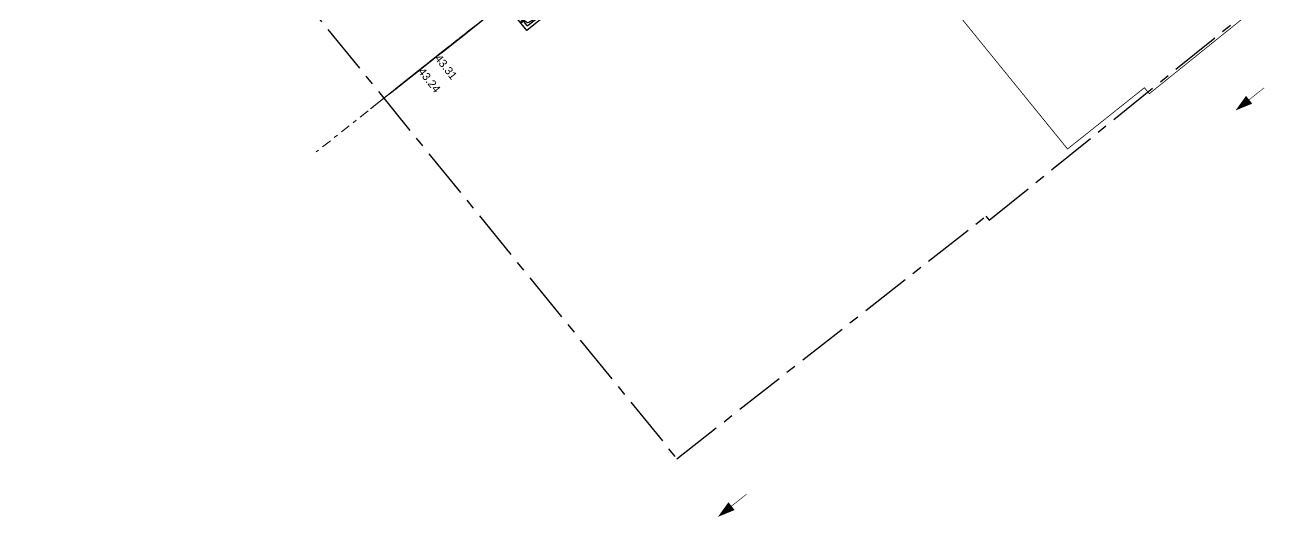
# Model space of a CAD drawing. Header units: metres. Extents: x 1648217.8 to 1648249.8, y 8187334.1 to 8187367.5.
# Drawn here: x 1648218.43 to 1648249.83, y 8187334.14 to 8187346.56 of the extents above; entities that cross this region are included whole.
import ezdxf

# ---------------------------------------------------------------- set-up
doc = ezdxf.new("R2010")
doc.units = ezdxf.units.M
for name, pattern in [('AXES', [2, 1.25, -0.25, 0.25, -0.25]), ('CACHE2', [0.1875, 0.125, -0.0625]), ('TIRETPT2', [0.5, 0.25, -0.125, 0, -0.125])]:
    doc.linetypes.add(name, pattern=pattern)
for name, color, linetype in [('GEX_BAT_allege', 161, 'Continuous'), ('GEX_BAT_cloison', 2, 'Continuous'), ('GEX_BAT_coffrage', 221, 'Continuous'), ('GEX_BAT_escalier_rampe', 6, 'Continuous'), ('GEX_BAT_fenetre', 4, 'Continuous'), ('GEX_BAT_gaine_tremie', 13, 'Continuous'), ('GEX_BAT_garde_corps', 181, 'Continuous'), ('GEX_BAT_linteau_cloison', 3, 'CACHE2'), ('GEX_BAT_linteau_mur', 6, 'CACHE2'), ('GEX_BAT_mur', 1, 'Continuous'), ('GEX_BAT_mur_bas', 150, 'Continuous'), ('GEX_EQU_ascenseur', 132, 'Continuous'), ('GEX_MEP_trait_de_coupe', 21, 'TIRETPT2'), ('GEX_MEP_txt_cot_alti', 51, 'Continuous'), ('GEX_MEP_txt_cot_plani', 30, 'Continuous')]:
    doc.layers.add(name, color=color, linetype=linetype)
doc.layers.add('GEX_EQU_sanitaire', color=9, linetype='Continuous', true_color=0x808080)
doc.layers.add('GEX_FON_limite_propriete', color=1, linetype='AXES', true_color=0xff0000)
doc.styles.add('G50TXT-italic', font='swissli.ttf')

# ---------------------------------------------------------------- blocks, each defined once
blk = doc.blocks.new('SAN_Evier_bacG_égouttoir')
at = {"layer": 'GEX_EQU_sanitaire'}
for p, q in [((-0.11, -0.11), (-0.37, -0.11)), ((-0.11, -0.142), (-0.37, -0.142)), ((-0.11, -0.173), (-0.37, -0.173)), ((-0.11, -0.205), (-0.37, -0.205)), ((-0.11, -0.237), (-0.37, -0.237)), ((-0.11, -0.268), (-0.37, -0.268)), ((-0.11, -0.3), (-0.37, -0.3)), ((-0.11, -0.332), (-0.37, -0.332)), ((-0.11, -0.363), (-0.37, -0.363)), ((-0.11, -0.395), (-0.37, -0.395)), ((-0.11, -0.427), (-0.37, -0.427)), ((-0.11, -0.458), (-0.37, -0.458)), ((-0.11, -0.49), (-0.37, -0.49))]:
    blk.add_line(p, q, dxfattribs=at)
blk.add_lwpolyline([(-0.89, 0), (0, 0), (0, -0.6), (-0.89, -0.6)], close=True, dxfattribs=at)
for points in [[(-0.78, -0.08, 0.414214), (-0.81, -0.11), (-0.81, -0.49, 0.414214), (-0.78, -0.52), (-0.11, -0.52, 0.414214), (-0.08, -0.49), (-0.08, -0.11, 0.414214), (-0.11, -0.08)], [(-0.727, -0.477, -0.307624), (-0.767, -0.437, -0.094543), (-0.767, -0.163, -0.307624), (-0.727, -0.123, -0.094543), (-0.453, -0.123, -0.307624), (-0.413, -0.163, -0.094543), (-0.413, -0.437, -0.255812), (-0.444, -0.474, -0.048032), (-0.453, -0.477, -0.094543)], [(-0.66, -0.04, 1), (-0.62, -0.04, 1)], [(-0.62, -0.17, 1), (-0.56, -0.17, 1)], [(-0.61, -0.17, 1), (-0.57, -0.17, 1)], [(-0.56, -0.04, 1), (-0.52, -0.04, 1)]]:
    blk.add_lwpolyline(points, format="xyb", close=True, dxfattribs=at)

msp = doc.modelspace()

# ---------------------------------------------------------------- linework, layer by layer
at = {"layer": 'GEX_BAT_allege', "lineweight": 20}
for p, q in [((1648229.456, 8187346.363), (1648227.736, 8187344.999)), ((1648227.802, 8187345.052), (1648228.616, 8187345.697)), ((1648228.616, 8187345.697), (1648228.618, 8187345.699)), ((1648227.805, 8187345.054), (1648227.802, 8187345.052))]:
    msp.add_line(p, q, dxfattribs=at)
at = {"layer": 'GEX_BAT_allege', "lineweight": 20, "extrusion": (-0.571414, 0.820662, 0)}
for p, q in [((1648229.452, 8187346.36), (1648229.456, 8187346.363)), ((1648227.732, 8187344.996), (1648227.736, 8187344.999))]:
    msp.add_line(p, q, dxfattribs=at)
at = {"layer": 'GEX_BAT_cloison'}
for p, q in [((1648229.575, 8187346.457), (1648229.895, 8187346.711)), ((1648229.614, 8187346.489), (1648229.917, 8187346.729)), ((1648229.614, 8187346.489), (1648229.575, 8187346.457)), ((1648229.606, 8187346.482), (1648229.603, 8187346.479)), ((1648229.615, 8187346.489), (1648229.606, 8187346.482)), ((1648228.904, 8187345.926), (1648228.253, 8187345.409)), ((1648228.875, 8187345.903), (1648228.263, 8187345.417)), ((1648228.815, 8187345.855), (1648228.91, 8187345.93)), ((1648228.815, 8187345.855), (1648228.815, 8187345.855)), ((1648228.836, 8187345.871), (1648228.949, 8187345.961)), ((1648228.875, 8187345.903), (1648228.904, 8187345.926)), ((1648228.949, 8187345.961), (1648228.91, 8187345.93)), ((1648228.263, 8187345.417), (1648228.253, 8187345.409))]:
    msp.add_line(p, q, dxfattribs=at)
at = {"layer": 'GEX_BAT_cloison', "lineweight": 20}
for p, q in [((1648229.559, 8187346.445), (1648229.694, 8187346.552)), ((1648229.559, 8187346.445), (1648229.603, 8187346.479)), ((1648229.559, 8187346.445), (1648229.559, 8187346.445)), ((1648229.699, 8187346.556), (1648229.694, 8187346.552)), ((1648229.746, 8187346.593), (1648229.699, 8187346.556)), ((1648228.843, 8187345.877), (1648228.933, 8187345.949)), ((1648228.843, 8187345.877), (1648228.934, 8187345.949)), ((1648228.933, 8187345.949), (1648228.934, 8187345.949))]:
    msp.add_line(p, q, dxfattribs=at)
at = {"layer": 'GEX_BAT_cloison', "linetype": 'CACHE2'}
for p, q in [((1648228.823, 8187345.861), (1648228.332, 8187345.472)), ((1648228.8, 8187345.843), (1648228.34, 8187345.478)), ((1648228.8, 8187345.843), (1648228.823, 8187345.861)), ((1648228.34, 8187345.478), (1648228.332, 8187345.472))]:
    msp.add_line(p, q, dxfattribs=at)
at = {"layer": 'GEX_BAT_coffrage', "lineweight": 20}
for p, q in [((1648229.615, 8187346.489), (1648229.224, 8187346.179)), ((1648229.224, 8187346.179), (1648229.217, 8187346.174))]:
    msp.add_line(p, q, dxfattribs=at)
at = {"layer": 'GEX_BAT_coffrage', "linetype": 'CACHE2', "lineweight": 20}
for p, q in [((1648229.615, 8187346.489), (1648229.254, 8187346.202)), ((1648229.254, 8187346.202), (1648229.249, 8187346.199))]:
    msp.add_line(p, q, dxfattribs=at)
at = {"layer": 'GEX_BAT_escalier_rampe'}
for p, q in [((1648228.878, 8187345.905), (1648229.607, 8187346.482)), ((1648228.886, 8187345.911), (1648229.608, 8187346.483)), ((1648228.894, 8187345.917), (1648229.609, 8187346.484)), ((1648228.902, 8187345.924), (1648229.61, 8187346.485)), ((1648229.128, 8187346.103), (1648229.258, 8187346.206)), ((1648229.258, 8187346.206), (1648229.237, 8187346.19)), ((1648228.88, 8187345.907), (1648227.899, 8187345.129)), ((1648228.659, 8187345.731), (1648228.655, 8187345.728)), ((1648228.882, 8187345.908), (1648228.878, 8187345.905)), ((1648228.262, 8187345.416), (1648227.547, 8187344.849)), ((1648228.26, 8187345.415), (1648227.637, 8187344.921)), ((1648228.257, 8187345.412), (1648227.64, 8187344.924)), ((1648227.644, 8187344.927), (1648228.254, 8187345.41)), ((1648228.253, 8187345.409), (1648227.696, 8187344.968)), ((1648228.284, 8187345.434), (1648228.222, 8187345.385)), ((1648228.437, 8187345.555), (1648228.433, 8187345.552)), ((1648227.904, 8187345.133), (1648227.899, 8187345.129))]:
    msp.add_line(p, q, dxfattribs=at)
at = {"layer": 'GEX_BAT_escalier_rampe', "linetype": 'CACHE2'}
for p, q in [((1648228.903, 8187345.925), (1648229.612, 8187346.487)), ((1648229.304, 8187346.242), (1648228.884, 8187345.909))]:
    msp.add_line(p, q, dxfattribs=at)
at = {"layer": 'GEX_BAT_fenetre', "lineweight": 20}
for p, q in [((1648229.372, 8187346.296), (1648227.777, 8187345.032, 0.003)), ((1648229.377, 8187346.3), (1648227.782, 8187345.036, 0.003)), ((1648229.288, 8187346.23, 0), (1648228.545, 8187345.641, 0)), ((1648229.247, 8187346.197, 0), (1648229.249, 8187346.199, 0)), ((1648229.286, 8187346.228, 0), (1648229.291, 8187346.232, 0)), ((1648228.545, 8187345.641, 0), (1648227.842, 8187345.083, 0)), ((1648228.526, 8187345.626), (1648227.9, 8187345.13)), ((1648228.53, 8187345.629), (1648227.904, 8187345.133)), ((1648228.213, 8187345.378), (1648228.217, 8187345.381)), ((1648228.26, 8187345.415), (1648228.264, 8187345.418)), ((1648228.444, 8187345.561), (1648228.447, 8187345.563)), ((1648228.491, 8187345.598), (1648228.494, 8187345.601)), ((1648228.543, 8187345.639, 0), (1648228.548, 8187345.643, 0)), ((1648228.574, 8187345.664, 0), (1648228.579, 8187345.668, 0)), ((1648227.839, 8187345.081, 0), (1648227.844, 8187345.085, 0)), ((1648227.881, 8187345.114, 0), (1648227.883, 8187345.116, 0)), ((1648227.936, 8187345.158), (1648227.939, 8187345.161)), ((1648227.983, 8187345.195), (1648227.986, 8187345.198)), ((1648228.166, 8187345.341), (1648228.17, 8187345.343))]:
    msp.add_line(p, q, dxfattribs=at)
at = {"layer": 'GEX_BAT_gaine_tremie'}
for p in [(1648227.518, 8187344.826), (1648227.852, 8187345.091)]:
    msp.add_line(p, (1648227.858, 8187345.096), dxfattribs=at)
at = {"layer": 'GEX_BAT_gaine_tremie', "linetype": 'CACHE2'}
for p in [(1648227.518, 8187344.827), (1648227.836, 8187345.079)]:
    msp.add_line(p, (1648227.842, 8187345.084), dxfattribs=at)
at = {"layer": 'GEX_BAT_garde_corps', "const_width": 0.02}
msp.add_lwpolyline([(1648237.211, 8187352.402), (1648244.476, 8187343.46), (1648246.396, 8187344.99), (1648246.518, 8187344.841), (1648249.676, 8187347.382), (1648243.24, 8187355.217), (1648243.479, 8187355.421)], dxfattribs=at)
at = {"layer": 'GEX_BAT_linteau_cloison'}
for p, q in [((1648229.575, 8187346.457), (1648228.91, 8187345.93)), ((1648228.949, 8187345.961), (1648229.614, 8187346.489))]:
    msp.add_line(p, q, dxfattribs=at)
at = {"layer": 'GEX_BAT_linteau_cloison', "lineweight": 20}
for p, q in [((1648228.933, 8187345.949), (1648229.559, 8187346.445)), ((1648228.934, 8187345.949), (1648229.559, 8187346.445)), ((1648228.026, 8187345.23), (1648228.635, 8187345.712)), ((1648228.635, 8187345.713), (1648228.027, 8187345.23))]:
    msp.add_line(p, q, dxfattribs=at)
at = {"layer": 'GEX_BAT_linteau_mur', "lineweight": 20}
for p, q in [((1648229.386, 8187346.307, 0.003), (1648227.791, 8187345.043, 0.005)), ((1648227.95, 8187345.169), (1648228.709, 8187345.771)), ((1648227.891, 8187345.122), (1648228.517, 8187345.618))]:
    msp.add_line(p, q, dxfattribs=at)
at = {"layer": 'GEX_BAT_mur', "lineweight": 20}
for p, q in [((1648230.396, 8187347.108), (1648229.372, 8187346.296)), ((1648230.41, 8187347.119, 0), (1648229.386, 8187346.307)), ((1648229.803, 8187346.638), (1648228.517, 8187345.618)), ((1648229.816, 8187346.648), (1648228.53, 8187345.629)), ((1648229.372, 8187346.296), (1648229.386, 8187346.307)), ((1648228.836, 8187345.871), (1648227.529, 8187344.835)), ((1648228.709, 8187345.771), (1648228.843, 8187345.877)), ((1648228.709, 8187345.771), (1648228.71, 8187345.771)), ((1648228.71, 8187345.771), (1648228.717, 8187345.777)), ((1648228.843, 8187345.877), (1648228.836, 8187345.871)), ((1648228.517, 8187345.618), (1648228.53, 8187345.629)), ((1648227.891, 8187345.122), (1648227.182, 8187344.56)), ((1648227.539, 8187344.843), (1648227.951, 8187345.17)), ((1648227.54, 8187344.844), (1648227.95, 8187345.169)), ((1648227.904, 8187345.133), (1648227.56, 8187344.86)), ((1648227.891, 8187345.122), (1648227.904, 8187345.133)), ((1648227.95, 8187345.169), (1648227.951, 8187345.17)), ((1648227.06, 8187344.464), (1648227.486, 8187344.801)), ((1648227.794, 8187345.046), (1648227.465, 8187344.785)), ((1648227.486, 8187344.801), (1648227.465, 8187344.785)), ((1648227.78, 8187345.035), (1648227.466, 8187344.786)), ((1648227.529, 8187344.835), (1648227.466, 8187344.786)), ((1648227.777, 8187345.032, 0.003), (1648227.791, 8187345.043, 0.003))]:
    msp.add_line(p, q, dxfattribs=at)
at = {"layer": 'GEX_BAT_mur', "linetype": 'CACHE2', "lineweight": 20}
for p, q in [((1648228.711, 8187345.773), (1648227.53, 8187344.837)), ((1648228.711, 8187345.773), (1648228.717, 8187345.777)), ((1648227.539, 8187344.843), (1648227.53, 8187344.837)), ((1648227.182, 8187344.56), (1648227.06, 8187344.464))]:
    msp.add_line(p, q, dxfattribs=at)
at = {"layer": 'GEX_BAT_mur'}
msp.add_line((1648227.56, 8187344.86), (1648227.54, 8187344.844), dxfattribs=at)
at = {"layer": 'GEX_BAT_mur_bas'}
msp.add_line((1648227.634, 8187344.919), (1648227.657, 8187344.937), dxfattribs=at)
at = {"layer": 'GEX_EQU_ascenseur', "linetype": 'CACHE2', "lineweight": 20}
for p, q in [((1648227.585, 8187344.88), (1648228.674, 8187345.743)), ((1648228.027, 8187345.23), (1648228.636, 8187345.713)), ((1648228.636, 8187345.713), (1648228.672, 8187345.741)), ((1648228.674, 8187345.743), (1648228.672, 8187345.741)), ((1648227.583, 8187344.878), (1648228.027, 8187345.23)), ((1648227.585, 8187344.88), (1648227.583, 8187344.878))]:
    msp.add_line(p, q, dxfattribs=at)
at = {"layer": 'GEX_EQU_ascenseur', "lineweight": 20}
for p, q in [((1648228.635, 8187345.712), (1648228.709, 8187345.771)), ((1648228.635, 8187345.712), (1648228.636, 8187345.713)), ((1648227.95, 8187345.17), (1648228.026, 8187345.23)), ((1648228.026, 8187345.23), (1648228.027, 8187345.23))]:
    msp.add_line(p, q, dxfattribs=at)
at = {"layer": 'GEX_FON_limite_propriete'}
msp.add_lwpolyline([(1648218.427, 8187355.759), (1648234.712, 8187335.718), (1648242.438, 8187341.782), (1648242.521, 8187341.677), (1648249.831, 8187347.593), (1648234.199, 8187366.656), (1648218.427, 8187355.759)], close=True, dxfattribs=at)
at = {"layer": 'GEX_MEP_trait_de_coupe', "lineweight": 0}
for p, q in [((1648243.452, 8187357.458), (1648225.699, 8187343.385)), ((1648228.137, 8187345.317), (1648228.137, 8187345.317)), ((1648228.137, 8187345.317), (1648228.137, 8187345.317))]:
    msp.add_line(p, q, dxfattribs=at)
at = {"layer": 'GEX_MEP_trait_de_coupe', "linetype": 'Continuous', "lineweight": 20, "flags": 128}
msp.add_lwpolyline([(1648248.673, 8187344.422, 0, 0.248, 0), (1648249.013, 8187344.691, 0.248, 0.248, 0)], format="xyseb", dxfattribs=at)
at = {"layer": 'GEX_MEP_trait_de_coupe', "linetype": 'Continuous', "lineweight": 20, "const_width": 0.015}
msp.add_lwpolyline([(1648249.386, 8187344.987), (1648248.713, 8187344.453)], dxfattribs=at)
at = {"layer": 'GEX_MEP_trait_de_coupe', "linetype": 'Continuous', "lineweight": 0, "const_width": 0.015}
msp.add_lwpolyline([(1648236.452, 8187334.829), (1648235.778, 8187334.295)], dxfattribs=at)
at = {"layer": 'GEX_MEP_trait_de_coupe', "linetype": 'Continuous', "lineweight": 0, "flags": 128}
msp.add_lwpolyline([(1648235.738, 8187334.264, 0, 0.248, 0), (1648236.079, 8187334.533, 0.248, 0.248, 0)], format="xyseb", dxfattribs=at)
at = {"layer": 'GEX_MEP_txt_cot_plani', "color": 4}
for p, q in [((1648227.463, 8187344.783), (1648227.464, 8187344.784)), ((1648227.785, 8187345.038), (1648227.785, 8187345.038))]:
    msp.add_line(p, q, dxfattribs=at)
at = {"layer": 'GEX_MEP_txt_cot_plani'}
msp.add_line((1648227.77, 8187345.027), (1648227.792, 8187345.044), dxfattribs=at)

# ---------------------------------------------------------------- block references
at = {"layer": 'GEX_MEP_txt_cot_plani', "lineweight": 20, "rotation": 128.8761279066426}
msp.add_blockref('SAN_Evier_bacG_égouttoir', (1648230.404, 8187347.115), dxfattribs=at)

# ---------------------------------------------------------------- texts
at = {"layer": 'GEX_MEP_txt_cot_alti', "style": 'G50TXT-italic'}
for s, p in [('43.31', (1648228.649, 8187345.723)), ('43.24', (1648228.234, 8187345.394))]:
    msp.add_text(s, height=0.2, rotation=308.143, dxfattribs=at).set_placement(p)

doc.saveas('drawing.dxf')
